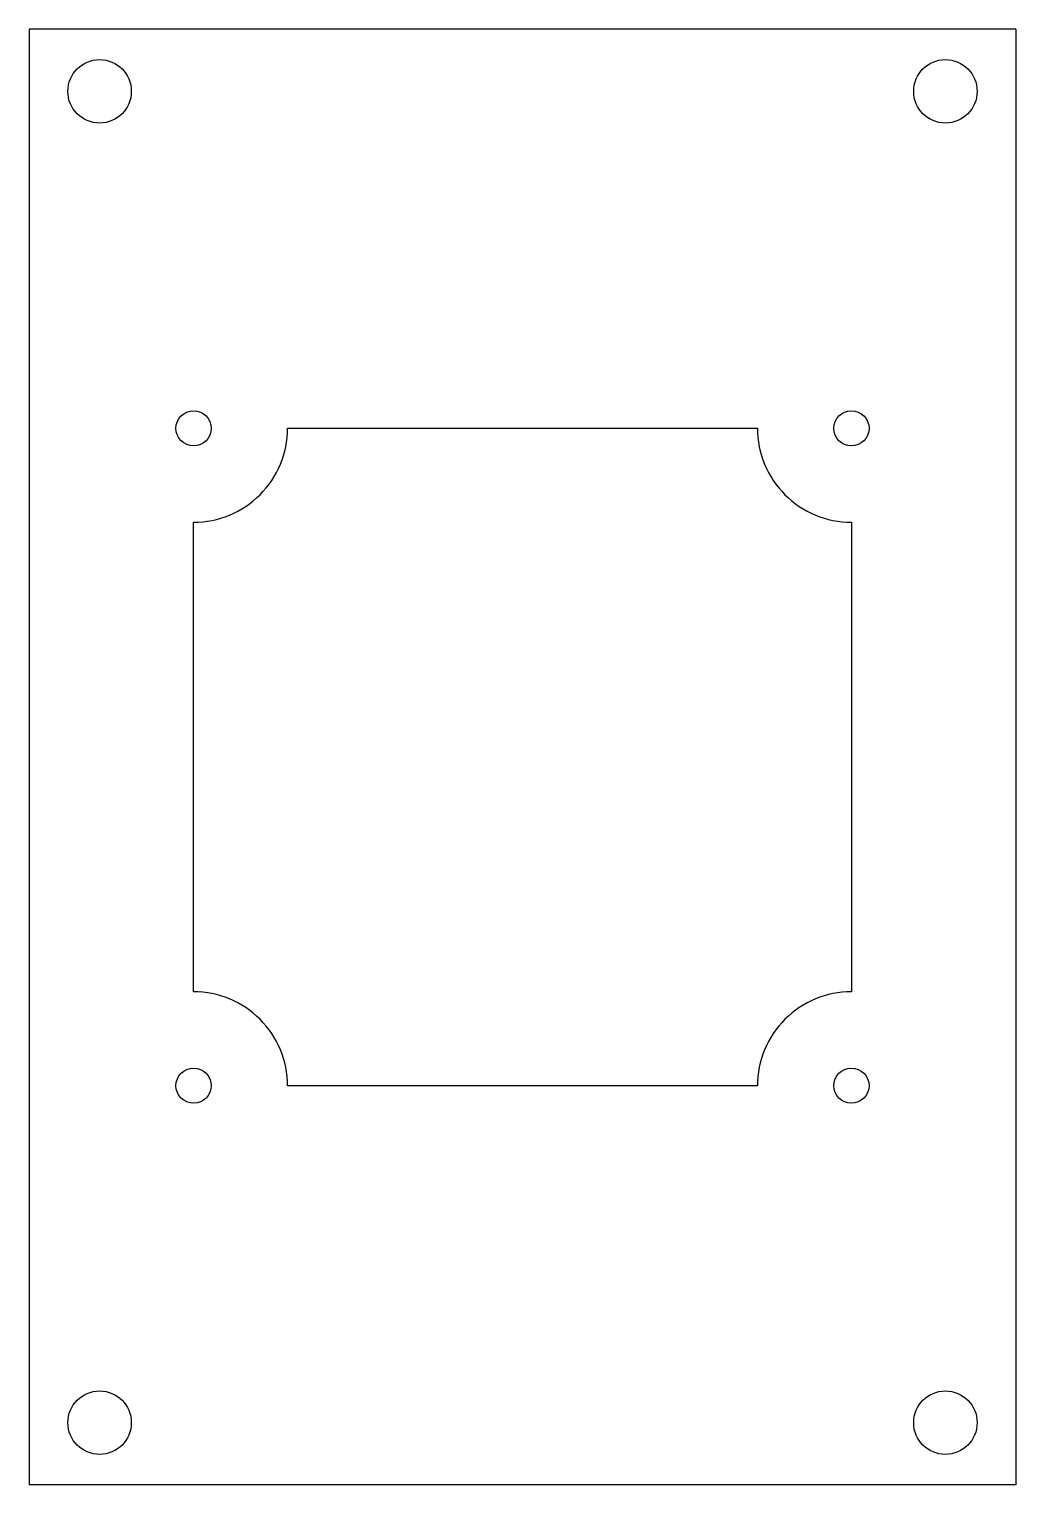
# Model space of a CAD drawing. Extents: x -21 to 21, y 94 to 156.
import ezdxf

# ---------------------------------------------------------------- set-up
doc = ezdxf.new("R2010")
doc.units = 0
doc.layers.add('CAMERA_PLATE', color=7, linetype='CONTINUOUS')

msp = doc.modelspace()

# ---------------------------------------------------------------- linework, layer by layer
at = {"layer": 'CAMERA_PLATE'}
for p, q in [((-21, 156), (-21, 94)), ((21, 156), (-21, 156)), ((21, 156), (21, 94)), ((21, 94), (-21, 94))]:
    msp.add_line(p, q, dxfattribs=at)
msp.add_lwpolyline([(-10, 111, 0.414214), (-14, 115), (-14, 135, 0.414214), (-10, 139), (10, 139, 0.414214), (14, 135), (14, 115, 0.414214), (10, 111), (-10, 111)], format="xyb", dxfattribs=at)
for centre, radius in [((-18, 153.35), 1.35), ((18, 153.35), 1.35), ((-14, 139), 0.75), ((14, 139), 0.75), ((-14, 111), 0.75), ((14, 111), 0.75), ((-18, 96.65), 1.35), ((18, 96.65), 1.35)]:
    msp.add_circle(centre, radius, dxfattribs=at)

doc.saveas('drawing.dxf')
